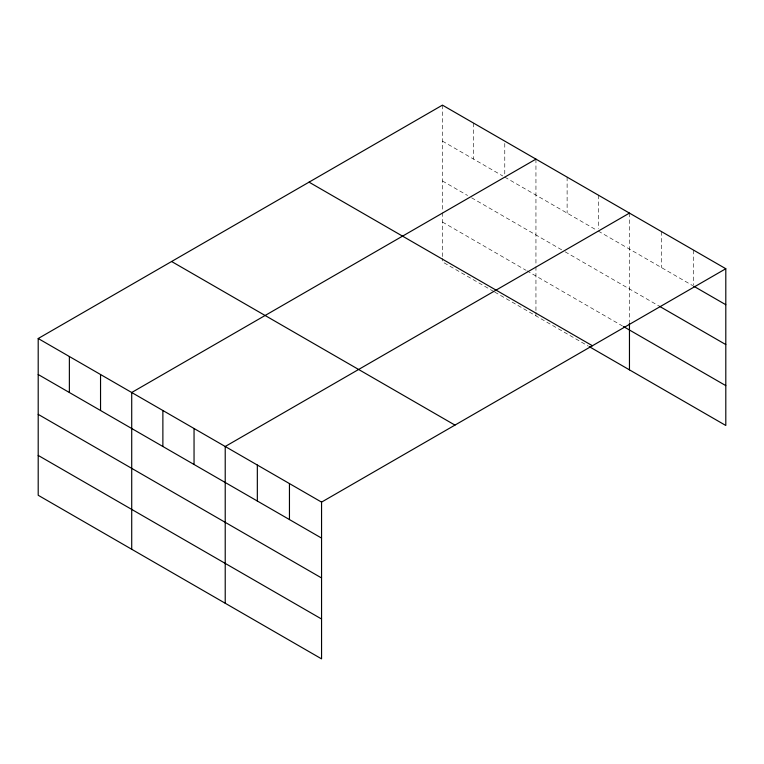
<?xml version="1.0" encoding="UTF-8"?>
<svg xmlns="http://www.w3.org/2000/svg" width="764" height="764" viewBox="0 0 764 764"><rect width="100%" height="100%" fill="white"/><g stroke="black" fill="none" stroke-linecap="round" stroke-linejoin="round"><path stroke-width="0.57" stroke-dasharray="3.82 2.86" d="M442.442 141.12L502.769 175.959M504.775 177.114L596.273 229.945M598.288 231.1L692.681 285.602M442.442 180.972L467.578 195.488M471.598 197.809L564.099 251.213M565.102 251.795L659.561 306.335M442.442 222.037L525.89 270.217M526.902 270.8L622.421 325.942M493.716 291.485L442.442 261.88L442.442 258.366M494.728 292.068L588.232 346.054M693.683 250.191L693.683 285.02M661.567 231.654L661.567 267.639M629.46 213.108L629.46 321.797M598.288 195.116L598.288 228.78M567.117 177.114L567.117 213.108M535.946 159.122L535.946 265.461M535.946 266.636L535.946 311.187M535.946 312.352L535.946 315.866M504.775 143.451L504.775 174.794M473.613 123.128L473.613 159.122M442.442 105.136L442.442 211.475M442.442 212.65L442.442 257.191"/><path stroke-width="1.15" d="M725.8 268.727L442.442 105.136L38.2 338.519L38.2 495.273L321.558 658.864L321.558 502.12L725.8 268.727L725.8 425.481L589.235 346.636M535.946 159.122L131.714 392.505L131.714 549.259M629.46 213.108L225.218 446.491L225.218 603.245M693.683 286.185L725.8 304.721M659.561 306.335L725.8 344.574M623.424 326.524L725.8 385.629M309.038 182.147L592.406 345.748M171.594 261.498L454.962 425.099M38.2 338.519L321.558 502.12M38.2 374.513L321.558 538.104M38.2 414.365L321.558 577.956M38.2 455.42L321.558 619.012M629.46 322.971L629.46 369.862M289.451 483.574L289.451 519.568M257.334 465.037L257.334 501.022M194.046 428.499L194.046 464.493M162.875 410.507L162.875 446.491M100.542 374.513L100.542 410.497M69.371 356.511L69.371 392.505"/></g></svg>
